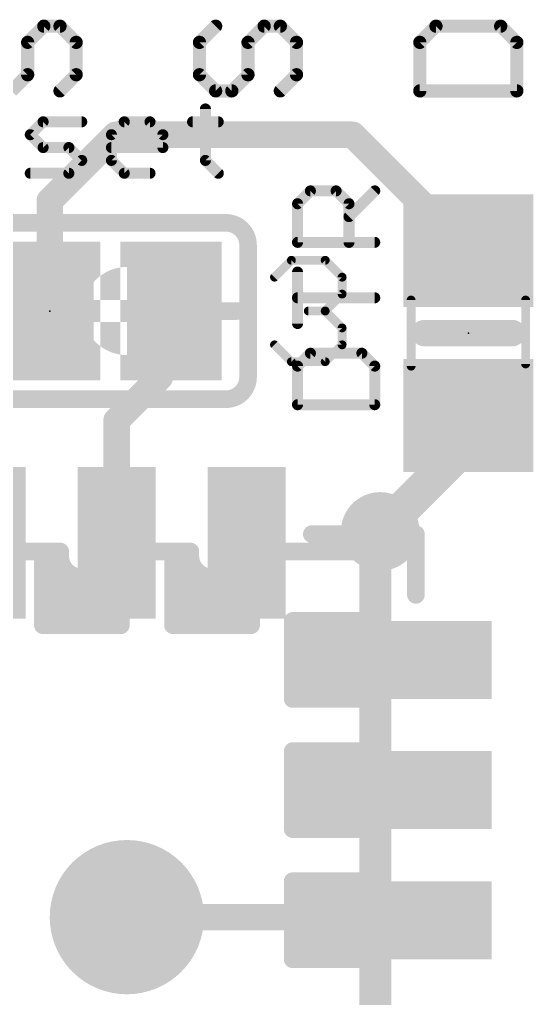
# Model space of a CAD drawing. Extents: x -6.7 to 68.6, y -6.2 to 53.6.
# Drawn here: x 23.53 to 29.45, y 28.53 to 39.81 of the extents above; entities that cross this region are included whole.
import ezdxf

# ---------------------------------------------------------------- set-up
doc = ezdxf.new("R2010")
doc.units = 0
for name, color, linetype in [('1', 12, 'CONTINUOUS'), ('16', 132, 'CONTINUOUS'), ('17', 110, 'CONTINUOUS'), ('18', 110, 'CONTINUOUS'), ('21', 40, 'CONTINUOUS'), ('23', 40, 'CONTINUOUS'), ('51', 253, 'CONTINUOUS')]:
    doc.layers.add(name, color=color, linetype=linetype)

# ---------------------------------------------------------------- blocks, each defined once
blk = doc.blocks.new('RECT')
blk.add_solid([(-0.5, -0.5), (0.5, -0.5), (-0.5, 0.5), (0.5, 0.5)])
blk = doc.blocks.new('ROUNDP')
at = {"const_width": 0.5}
blk.add_lwpolyline([(0, -0.25, 1), (0, 0.25, 1), (0, -0.25)], format="xyb", dxfattribs=at)
blk = doc.blocks.new('ROUNDV')
at = {"const_width": 0.5}
blk.add_lwpolyline([(0, -0.25, 1), (0, 0.25, 1), (0, -0.25)], format="xyb", dxfattribs=at)

msp = doc.modelspace()

# ---------------------------------------------------------------- linework, layer by layer
at = {"layer": '1'}
for points, const_width in [([(23.876, 37.719), (24.638, 38.481)], 0.3048), ([(24.638, 38.481), (27.366, 38.481)], 0.3048), ([(27.366, 38.481), (28.702, 37.145)], 0.3048), ([(23.876, 36.449), (23.876, 37.719)], 0.3048), ([(23.876, 36.449), (25.4, 36.449)], 0.254), ([(25.146, 36.322), (25.273, 36.449)], 0.3048), ([(25.4, 36.449), (25.527, 36.322)], 0.254), ([(25.146, 35.687), (25.146, 36.322)], 0.3048), ([(24.647, 35.188), (25.146, 35.687)], 0.3048), ([(28.702, 35.245), (28.702, 34.925)], 0.4064), ([(24.647, 33.778), (24.647, 35.188)], 0.3048), ([(28.702, 34.925), (27.686, 33.909)], 0.4064), ([(28.26, 29.591), (28.097, 29.428)], 0.3048), ([(28.702, 29.591), (28.26, 29.591)], 0.3048), ([(28.575, 29.464), (28.702, 29.591)], 0.3048), ([(24.765, 29.464), (28.575, 29.464)], 0.3048)]:
    msp.add_lwpolyline(points, dxfattribs=dict(at, const_width=const_width))
for points, const_width in [([(24.638, 38.5572, 1), (24.638, 38.4048)], 0.1524), ([(24.6919, 38.4271, 1), (24.5841, 38.5349)], 0.1524), ([(27.4199, 38.5349, 1), (27.3121, 38.4271)], 0.1524), ([(27.366, 38.4048, 1), (27.366, 38.5572)], 0.1524), ([(23.9522, 37.719, 1), (23.7998, 37.719)], 0.1524), ([(23.8221, 37.7729, 1), (23.9299, 37.6651)], 0.1524), ([(28.6481, 37.0911, 1), (28.7559, 37.1989)], 0.1524), ([(23.876, 36.5125, 1), (23.876, 36.3855)], 0.127), ([(25.3269, 36.3951, 1), (25.2191, 36.5029)], 0.1524), ([(25.4449, 36.4939, 1), (25.3551, 36.4041)], 0.127), ([(25.4, 36.3855, 1), (25.4, 36.5125)], 0.127), ([(23.7998, 36.449, 1), (23.9522, 36.449)], 0.1524), ([(25.2222, 36.322, 1), (25.0698, 36.322)], 0.1524), ([(25.0921, 36.3759, 1), (25.1999, 36.2681)], 0.1524), ([(25.4821, 36.2771, 1), (25.5719, 36.3669)], 0.127), ([(25.0698, 35.687, 1), (25.2222, 35.687)], 0.1524), ([(25.1999, 35.6331, 1), (25.0921, 35.7409)], 0.1524), ([(28.8036, 35.245, 1), (28.6004, 35.245)], 0.2032), ([(24.7232, 35.188, 1), (24.5708, 35.188)], 0.1524), ([(24.5931, 35.2419, 1), (24.7009, 35.1341)], 0.1524), ([(28.7738, 34.8532, 1), (28.6302, 34.9968)], 0.2032), ([(28.6004, 34.925, 1), (28.8036, 34.925)], 0.2032), ([(27.6142, 33.9808, 1), (27.7578, 33.8372)], 0.2032), ([(24.5708, 33.778, 1), (24.7232, 33.778)], 0.1524), ([(28.26, 29.6672, 1), (28.26, 29.5148)], 0.1524), ([(28.3139, 29.5371, 1), (28.2061, 29.6449)], 0.1524), ([(28.7559, 29.5371, 1), (28.6481, 29.6449)], 0.1524), ([(28.702, 29.5148, 1), (28.702, 29.6672)], 0.1524), ([(24.765, 29.5402, 1), (24.765, 29.3878)], 0.1524), ([(28.0431, 29.4819, 1), (28.1509, 29.3741)], 0.1524), ([(28.5211, 29.5179, 1), (28.6289, 29.4101)], 0.1524), ([(28.575, 29.3878, 1), (28.575, 29.5402)], 0.1524)]:
    msp.add_lwpolyline(points, format="xyb", dxfattribs=dict(at, const_width=const_width))
at = {"layer": '16', "const_width": 0.254}
msp.add_lwpolyline([(27.686, 33.909), (27.686, 13.462)], dxfattribs=at)
at = {"layer": '16', "const_width": 0.127}
msp.add_lwpolyline([(27.7495, 33.909, 1), (27.6225, 33.909)], format="xyb", dxfattribs=at)
at = {"layer": '21'}
for points, const_width in [([(23.6215, 39.5453), (23.808, 39.7317)], 0.1524), ([(23.808, 39.7317), (23.9944, 39.7317)], 0.1524), ([(23.9944, 39.7317), (24.1808, 39.5453)], 0.1524), ([(25.7887, 39.7317), (25.6022, 39.5453)], 0.1524), ([(26.1615, 39.5453), (26.348, 39.7317)], 0.1524), ([(26.348, 39.7317), (26.5344, 39.7317)], 0.1524), ([(26.5344, 39.7317), (26.7208, 39.5453)], 0.1524), ([(28.3287, 39.7317), (28.1422, 39.5453)], 0.1524), ([(29.0744, 39.7317), (28.3287, 39.7317)], 0.1524), ([(29.2608, 39.5453), (29.0744, 39.7317)], 0.1524), ([(23.6215, 39.1724), (23.6215, 39.5453)], 0.1524), ([(24.1808, 39.5453), (24.1808, 39.1724)], 0.1524), ([(25.6022, 39.5453), (25.6022, 39.1724)], 0.1524), ([(26.1615, 39.1724), (26.1615, 39.5453)], 0.1524), ([(26.7208, 39.5453), (26.7208, 39.1724)], 0.1524), ([(28.1422, 39.5453), (28.1422, 38.986)], 0.1524), ([(29.2608, 38.986), (29.2608, 39.5453)], 0.1524), ([(23.4351, 38.986), (23.6215, 39.1724)], 0.1524), ([(24.1808, 39.1724), (23.9944, 38.986)], 0.1524), ([(25.6022, 39.1724), (25.7887, 38.986)], 0.1524), ([(25.9751, 38.986), (26.1615, 39.1724)], 0.1524), ([(26.7208, 39.1724), (26.5344, 38.986)], 0.1524), ([(25.7887, 38.986), (25.9751, 38.986)], 0.1524), ([(28.1422, 38.986), (29.2608, 38.986)], 0.1524), ([(25.6709, 38.778), (25.6709, 38.1848)], 0.127), ([(23.6515, 38.4814), (23.7998, 38.6297)], 0.127), ([(23.7998, 38.6297), (24.2447, 38.6297)], 0.127), ([(24.5871, 38.4814), (24.7353, 38.6297)], 0.127), ([(24.7353, 38.6297), (25.0319, 38.6297)], 0.127), ([(25.0319, 38.6297), (25.1802, 38.4814)], 0.127), ([(25.5226, 38.6297), (25.8192, 38.6297)], 0.127), ([(23.7998, 38.3331), (23.6515, 38.4814)], 0.127), ([(24.5871, 38.1848), (24.5871, 38.4814)], 0.127), ([(25.1802, 38.4814), (25.1802, 38.3331)], 0.127), ([(24.0964, 38.3331), (23.7998, 38.3331)], 0.127), ([(24.2447, 38.1848), (24.0964, 38.3331)], 0.127), ([(25.1802, 38.3331), (24.5871, 38.3331)], 0.127), ([(24.0964, 38.0365), (24.2447, 38.1848)], 0.127), ([(24.7353, 38.0365), (24.5871, 38.1848)], 0.127), ([(25.6709, 38.1848), (25.8192, 38.0365)], 0.127), ([(23.6515, 38.0365), (24.0964, 38.0365)], 0.127), ([(25.0319, 38.0365), (24.7353, 38.0365)], 0.127), ([(26.7327, 37.6854), (26.881, 37.8337)], 0.127), ([(26.881, 37.8337), (27.1776, 37.8337)], 0.127), ([(27.1776, 37.8337), (27.3259, 37.6854)], 0.127), ([(27.3259, 37.5371), (27.6225, 37.8337)], 0.127), ([(26.7327, 37.2405), (26.7327, 37.6854)], 0.127), ([(27.3259, 37.6854), (27.3259, 37.2405)], 0.127), ([(21.844, 37.465), (25.908, 37.465)], 0.2032), ([(26.162, 35.687), (26.162, 37.211)], 0.2032), ([(27.6225, 37.2405), (26.7327, 37.2405)], 0.127), ([(26.7327, 36.305), (26.7327, 36.8982)], 0.127), ([(27.6225, 36.6016), (26.7327, 36.6016)], 0.127), ([(28.194, 36.195), (29.21, 36.195)], 0.3048), ([(26.881, 35.9627), (26.7327, 35.8144)], 0.127), ([(27.4742, 35.9627), (26.881, 35.9627)], 0.127), ([(27.6225, 35.8144), (27.4742, 35.9627)], 0.127), ([(26.7327, 35.8144), (26.7327, 35.3695)], 0.127), ([(27.6225, 35.3695), (27.6225, 35.8144)], 0.127), ([(25.908, 35.433), (21.844, 35.433)], 0.2032), ([(26.7327, 35.3695), (27.6225, 35.3695)], 0.127), ([(26.897, 33.878), (28.097, 33.878)], 0.2032), ([(28.097, 33.878), (28.097, 33.178)], 0.2032)]:
    msp.add_lwpolyline(points, dxfattribs=dict(at, const_width=const_width))
for points, const_width in [([(23.808, 39.7698, 1), (23.808, 39.6936)], 0.0762), ([(23.8349, 39.7048, 1), (23.781, 39.7586)], 0.0762), ([(24.0213, 39.7586, 1), (23.9674, 39.7048)], 0.0762), ([(23.9944, 39.6936, 1), (23.9944, 39.7698)], 0.0762), ([(25.8156, 39.7048, 1), (25.7617, 39.7586)], 0.0762), ([(26.348, 39.7698, 1), (26.348, 39.6936)], 0.0762), ([(26.3749, 39.7048, 1), (26.321, 39.7586)], 0.0762), ([(26.5613, 39.7586, 1), (26.5074, 39.7048)], 0.0762), ([(26.5344, 39.6936, 1), (26.5344, 39.7698)], 0.0762), ([(28.3287, 39.7698, 1), (28.3287, 39.6936)], 0.0762), ([(28.3556, 39.7048, 1), (28.3017, 39.7586)], 0.0762), ([(29.1013, 39.7586, 1), (29.0474, 39.7048)], 0.0762), ([(29.0744, 39.6936, 1), (29.0744, 39.7698)], 0.0762), ([(23.6596, 39.5453, 1), (23.5834, 39.5453)], 0.0762), ([(23.5946, 39.5722, 1), (23.6485, 39.5183)], 0.0762), ([(24.2189, 39.5453, 1), (24.1427, 39.5453)], 0.0762), ([(24.1539, 39.5183, 1), (24.2077, 39.5722)], 0.0762), ([(25.6403, 39.5453, 1), (25.5641, 39.5453)], 0.0762), ([(25.5753, 39.5722, 1), (25.6292, 39.5183)], 0.0762), ([(26.1996, 39.5453, 1), (26.1234, 39.5453)], 0.0762), ([(26.1346, 39.5722, 1), (26.1885, 39.5183)], 0.0762), ([(26.7589, 39.5453, 1), (26.6827, 39.5453)], 0.0762), ([(26.6939, 39.5183, 1), (26.7477, 39.5722)], 0.0762), ([(28.1803, 39.5453, 1), (28.1041, 39.5453)], 0.0762), ([(28.1153, 39.5722, 1), (28.1692, 39.5183)], 0.0762), ([(29.2989, 39.5453, 1), (29.2227, 39.5453)], 0.0762), ([(29.2339, 39.5183, 1), (29.2877, 39.5722)], 0.0762), ([(23.5834, 39.1724, 1), (23.6596, 39.1724)], 0.0762), ([(23.6485, 39.1455, 1), (23.5946, 39.1994)], 0.0762), ([(24.1427, 39.1724, 1), (24.2189, 39.1724)], 0.0762), ([(24.2077, 39.1455, 1), (24.1539, 39.1994)], 0.0762), ([(25.6292, 39.1994, 1), (25.5753, 39.1455)], 0.0762), ([(25.5641, 39.1724, 1), (25.6403, 39.1724)], 0.0762), ([(26.1234, 39.1724, 1), (26.1996, 39.1724)], 0.0762), ([(26.1885, 39.1455, 1), (26.1346, 39.1994)], 0.0762), ([(26.6827, 39.1724, 1), (26.7589, 39.1724)], 0.0762), ([(26.7477, 39.1455, 1), (26.6939, 39.1994)], 0.0762), ([(23.9674, 39.0129, 1), (24.0213, 38.9591)], 0.0762), ([(25.7887, 39.0241, 1), (25.7887, 38.9479)], 0.0762), ([(25.7617, 38.9591, 1), (25.8156, 39.0129)], 0.0762), ([(25.9482, 39.0129, 1), (26.002, 38.9591)], 0.0762), ([(25.9751, 38.9479, 1), (25.9751, 39.0241)], 0.0762), ([(26.5074, 39.0129, 1), (26.5613, 38.9591)], 0.0762), ([(28.1422, 39.0241, 1), (28.1422, 38.9479)], 0.0762), ([(29.2608, 38.9479, 1), (29.2608, 39.0241)], 0.0762), ([(28.1041, 38.986, 1), (28.1803, 38.986)], 0.0762), ([(29.2227, 38.986, 1), (29.2989, 38.986)], 0.0762), ([(25.7026, 38.778, 1), (25.6391, 38.778)], 0.0635), ([(23.7998, 38.6614, 1), (23.7998, 38.5979)], 0.0635), ([(23.8223, 38.6072, 1), (23.7774, 38.6521)], 0.0635), ([(24.2447, 38.5979, 1), (24.2447, 38.6614)], 0.0635), ([(24.7353, 38.6614, 1), (24.7353, 38.5979)], 0.0635), ([(24.7578, 38.6072, 1), (24.7129, 38.6521)], 0.0635), ([(25.0544, 38.6521, 1), (25.0095, 38.6072)], 0.0635), ([(25.0319, 38.5979, 1), (25.0319, 38.6614)], 0.0635), ([(25.5226, 38.6614, 1), (25.5226, 38.5979)], 0.0635), ([(25.8192, 38.5979, 1), (25.8192, 38.6614)], 0.0635), ([(23.674, 38.5038, 1), (23.6291, 38.4589)], 0.0635), ([(23.6291, 38.5038, 1), (23.674, 38.4589)], 0.0635), ([(24.6188, 38.4814, 1), (24.5553, 38.4814)], 0.0635), ([(24.5646, 38.5038, 1), (24.6095, 38.4589)], 0.0635), ([(25.212, 38.4814, 1), (25.1485, 38.4814)], 0.0635), ([(25.1578, 38.4589, 1), (25.2027, 38.5038)], 0.0635), ([(23.7998, 38.3648, 1), (23.7998, 38.3013)], 0.0635), ([(23.7774, 38.3106, 1), (23.8223, 38.3555)], 0.0635), ([(24.1189, 38.3555, 1), (24.074, 38.3106)], 0.0635), ([(24.0964, 38.3013, 1), (24.0964, 38.3648)], 0.0635), ([(24.5871, 38.3648, 1), (24.5871, 38.3013)], 0.0635), ([(25.1485, 38.3331, 1), (25.212, 38.3331)], 0.0635), ([(25.1802, 38.3013, 1), (25.1802, 38.3648)], 0.0635), ([(24.2672, 38.1623, 1), (24.2223, 38.2072)], 0.0635), ([(24.6095, 38.2072, 1), (24.5646, 38.1623)], 0.0635), ([(25.6933, 38.2072, 1), (25.6484, 38.1623)], 0.0635), ([(24.2223, 38.1623, 1), (24.2672, 38.2072)], 0.0635), ([(24.5553, 38.1848, 1), (24.6188, 38.1848)], 0.0635), ([(25.6391, 38.1848, 1), (25.7026, 38.1848)], 0.0635), ([(23.6515, 38.0683, 1), (23.6515, 38.0048)], 0.0635), ([(24.074, 38.059, 1), (24.1189, 38.014)], 0.0635), ([(24.0964, 38.0048, 1), (24.0964, 38.0683)], 0.0635), ([(24.7353, 38.0683, 1), (24.7353, 38.0048)], 0.0635), ([(24.7129, 38.014, 1), (24.7578, 38.059)], 0.0635), ([(25.0319, 38.0048, 1), (25.0319, 38.0683)], 0.0635), ([(25.7967, 38.014, 1), (25.8416, 38.059)], 0.0635), ([(26.881, 37.8655, 1), (26.881, 37.802)], 0.0635), ([(26.9035, 37.8113, 1), (26.8586, 37.8562)], 0.0635), ([(27.2001, 37.8562, 1), (27.1552, 37.8113)], 0.0635), ([(27.1776, 37.802, 1), (27.1776, 37.8655)], 0.0635), ([(27.645, 37.8113, 1), (27.6, 37.8562)], 0.0635), ([(26.7645, 37.6854, 1), (26.701, 37.6854)], 0.0635), ([(26.7103, 37.7079, 1), (26.7552, 37.663)], 0.0635), ([(27.3577, 37.6854, 1), (27.2942, 37.6854)], 0.0635), ([(27.3035, 37.663, 1), (27.3484, 37.7079)], 0.0635), ([(26.162, 37.211, 0.4142), (25.908, 37.465)], 0.2032), ([(25.908, 37.5158, 1), (25.908, 37.4142)], 0.1016), ([(25.908, 37.4142, 1), (25.908, 37.5158)], 0.1016), ([(27.3035, 37.5596, 1), (27.3484, 37.5147)], 0.0635), ([(26.2128, 37.211, 1), (26.1112, 37.211)], 0.1016), ([(26.1112, 37.211, 1), (26.2128, 37.211)], 0.1016), ([(26.7327, 37.2723, 1), (26.7327, 37.2088)], 0.0635), ([(26.701, 37.2405, 1), (26.7645, 37.2405)], 0.0635), ([(27.2942, 37.2405, 1), (27.3577, 37.2405)], 0.0635), ([(27.6225, 37.2088, 1), (27.6225, 37.2723)], 0.0635), ([(26.7645, 36.8982, 1), (26.701, 36.8982)], 0.0635), ([(26.7327, 36.6334, 1), (26.7327, 36.5699)], 0.0635), ([(27.6225, 36.5699, 1), (27.6225, 36.6334)], 0.0635), ([(26.701, 36.305, 1), (26.7645, 36.305)], 0.0635), ([(28.194, 36.2712, 1), (28.194, 36.1188)], 0.1524), ([(29.21, 36.1188, 1), (29.21, 36.2712)], 0.1524), ([(26.881, 35.9944, 1), (26.881, 35.9309)], 0.0635), ([(26.9035, 35.9402, 1), (26.8586, 35.9851)], 0.0635), ([(27.4967, 35.9851, 1), (27.4518, 35.9402)], 0.0635), ([(27.4742, 35.9309, 1), (27.4742, 35.9944)], 0.0635), ([(26.7645, 35.8144, 1), (26.701, 35.8144)], 0.0635), ([(27.6543, 35.8144, 1), (27.5908, 35.8144)], 0.0635), ([(25.908, 35.433, 0.4142), (26.162, 35.687)], 0.2032), ([(26.2128, 35.687, 1), (26.1112, 35.687)], 0.1016), ([(26.7103, 35.8368, 1), (26.7552, 35.7919)], 0.0635), ([(27.6, 35.7919, 1), (27.645, 35.8368)], 0.0635), ([(26.1112, 35.687, 1), (26.2128, 35.687)], 0.1016), ([(25.908, 35.4838, 1), (25.908, 35.3822)], 0.1016), ([(25.908, 35.3822, 1), (25.908, 35.4838)], 0.1016), ([(26.7327, 35.4013, 1), (26.7327, 35.3377)], 0.0635), ([(27.6225, 35.3377, 1), (27.6225, 35.4013)], 0.0635), ([(26.701, 35.3695, 1), (26.7645, 35.3695)], 0.0635), ([(27.5908, 35.3695, 1), (27.6543, 35.3695)], 0.0635), ([(26.897, 33.9288, 1), (26.897, 33.8272)], 0.1016), ([(28.1478, 33.878, 1), (28.0462, 33.878)], 0.1016), ([(28.097, 33.8272, 1), (28.097, 33.9288)], 0.1016), ([(28.0462, 33.178, 1), (28.1478, 33.178)], 0.1016)]:
    msp.add_lwpolyline(points, format="xyb", dxfattribs=dict(at, const_width=const_width))
at = {"layer": '23'}
for p in [(23.876, 36.449), (28.702, 36.195)]:
    msp.add_point(p, dxfattribs=at)
at = {"layer": '51'}
for points, const_width in [([(22.987, 36.576, 1), (22.987, 36.322)], 1.27), ([(24.765, 36.322, 1), (24.765, 36.576)], 1.27), ([(26.6617, 37.0596, 1), (26.6617, 37.0088)], 0.0508), ([(26.6797, 37.0162, 1), (26.6437, 37.0522)], 0.0508), ([(27.0695, 37.0522, 1), (27.0335, 37.0162)], 0.0508), ([(27.0515, 37.0088, 1), (27.0515, 37.0596)], 0.0508), ([(27.2718, 36.8393, 1), (27.221, 36.8393)], 0.0508), ([(26.4488, 36.8573, 1), (26.4848, 36.8213)], 0.0508), ([(27.2284, 36.8213, 1), (27.2644, 36.8573)], 0.0508), ([(27.221, 36.6444, 1), (27.2718, 36.6444)], 0.0508), ([(27.2644, 36.6264, 1), (27.2284, 36.6624)], 0.0508), ([(25.527, 36.4998, 1), (25.527, 36.3982)], 0.1016), ([(26.035, 36.3982, 1), (26.035, 36.4998)], 0.1016), ([(28.0674, 36.576, 1), (28.0166, 36.576)], 0.0508), ([(29.3874, 36.576, 1), (29.3366, 36.576)], 0.0508), ([(26.8566, 36.4749, 1), (26.8566, 36.4241)], 0.0508), ([(27.0695, 36.4675, 1), (27.0335, 36.4315)], 0.0508), ([(27.0335, 36.4675, 1), (27.0695, 36.4315)], 0.0508), ([(27.0515, 36.4241, 1), (27.0515, 36.4749)], 0.0508), ([(27.2718, 36.2546, 1), (27.221, 36.2546)], 0.0508), ([(27.2284, 36.2366, 1), (27.2644, 36.2726)], 0.0508), ([(26.4848, 36.0777, 1), (26.4488, 36.0417)], 0.0508), ([(27.2644, 36.0417, 1), (27.2284, 36.0777)], 0.0508), ([(27.221, 36.0597, 1), (27.2718, 36.0597)], 0.0508), ([(26.6617, 35.8902, 1), (26.6617, 35.8394)], 0.0508), ([(26.6437, 35.8468, 1), (26.6797, 35.8828)], 0.0508), ([(27.0335, 35.8828, 1), (27.0695, 35.8468)], 0.0508), ([(27.0515, 35.8394, 1), (27.0515, 35.8902)], 0.0508), ([(28.0166, 35.814, 1), (28.0674, 35.814)], 0.0508), ([(29.3366, 35.839, 1), (29.3874, 35.839)], 0.0508), ([(23.8478, 33.628, 1), (23.7462, 33.628)], 0.1016), ([(23.797, 33.6788, 1), (23.797, 33.5772)], 0.1016), ([(23.997, 33.628, 0.4142), (24.247, 33.378)], 0.2032), ([(24.0478, 33.628, 1), (23.9462, 33.628)], 0.1016), ([(23.997, 33.6272, 1), (23.997, 33.7288)], 0.1016), ([(23.997, 33.5772, 1), (23.997, 33.6788)], 0.1016), ([(24.247, 33.378, 0.4142), (24.497, 33.628)], 0.2032), ([(24.497, 33.7288, 1), (24.497, 33.6272)], 0.1016), ([(24.5478, 33.628, 1), (24.4462, 33.628)], 0.1016), ([(24.497, 33.6788, 1), (24.497, 33.5772)], 0.1016), ([(24.7478, 33.628, 1), (24.6462, 33.628)], 0.1016), ([(24.697, 33.5772, 1), (24.697, 33.6788)], 0.1016), ([(25.3478, 33.628, 1), (25.2462, 33.628)], 0.1016), ([(25.297, 33.6788, 1), (25.297, 33.5772)], 0.1016), ([(25.497, 33.628, 0.4142), (25.747, 33.378)], 0.2032), ([(25.5478, 33.628, 1), (25.4462, 33.628)], 0.1016), ([(25.497, 33.6272, 1), (25.497, 33.7288)], 0.1016), ([(25.497, 33.5772, 1), (25.497, 33.6788)], 0.1016), ([(25.747, 33.378, 0.4142), (25.997, 33.628)], 0.2032), ([(25.997, 33.7288, 1), (25.997, 33.6272)], 0.1016), ([(26.0478, 33.628, 1), (25.9462, 33.628)], 0.1016), ([(25.997, 33.6788, 1), (25.997, 33.5772)], 0.1016), ([(26.2478, 33.628, 1), (26.1462, 33.628)], 0.1016), ([(26.197, 33.5772, 1), (26.197, 33.6788)], 0.1016), ([(27.5978, 33.678, 1), (27.4962, 33.678)], 0.1016), ([(27.547, 33.6272, 1), (27.547, 33.7288)], 0.1016), ([(24.247, 33.4288, 1), (24.247, 33.3272)], 0.1016), ([(24.247, 33.3272, 1), (24.247, 33.4288)], 0.1016), ([(25.747, 33.4288, 1), (25.747, 33.3272)], 0.1016), ([(25.747, 33.3272, 1), (25.747, 33.4288)], 0.1016), ([(26.677, 32.9288, 1), (26.677, 32.8272)], 0.1016), ([(26.7278, 32.878, 1), (26.6262, 32.878)], 0.1016), ([(27.5278, 32.878, 1), (27.4262, 32.878)], 0.1016), ([(27.477, 32.8272, 1), (27.477, 32.9288)], 0.1016), ([(23.797, 32.8788, 1), (23.797, 32.7772)], 0.1016), ([(23.7462, 32.828, 1), (23.8478, 32.828)], 0.1016), ([(24.6462, 32.828, 1), (24.7478, 32.828)], 0.1016), ([(24.697, 32.7772, 1), (24.697, 32.8788)], 0.1016), ([(25.297, 32.8788, 1), (25.297, 32.7772)], 0.1016), ([(25.2462, 32.828, 1), (25.3478, 32.828)], 0.1016), ([(26.1462, 32.828, 1), (26.2478, 32.828)], 0.1016), ([(26.197, 32.7772, 1), (26.197, 32.8788)], 0.1016), ([(27.477, 32.678, 0.4142), (27.227, 32.428)], 0.2032), ([(27.4262, 32.678, 1), (27.5278, 32.678)], 0.1016), ([(27.477, 32.6272, 1), (27.477, 32.7288)], 0.1016), ([(27.4962, 32.678, 1), (27.5978, 32.678)], 0.1016), ([(27.227, 32.428, 0.4142), (27.477, 32.178)], 0.2032), ([(27.2778, 32.428, 1), (27.1762, 32.428)], 0.1016), ([(27.1762, 32.428, 1), (27.2778, 32.428)], 0.1016), ([(27.5278, 32.178, 1), (27.4262, 32.178)], 0.1016), ([(27.477, 32.1272, 1), (27.477, 32.2288)], 0.1016), ([(27.5978, 32.178, 1), (27.4962, 32.178)], 0.1016), ([(26.677, 32.0288, 1), (26.677, 31.9272)], 0.1016), ([(27.477, 31.9272, 1), (27.477, 32.0288)], 0.1016), ([(26.6262, 31.978, 1), (26.7278, 31.978)], 0.1016), ([(27.4262, 31.978, 1), (27.5278, 31.978)], 0.1016), ([(26.677, 31.4288, 1), (26.677, 31.3272)], 0.1016), ([(26.7278, 31.378, 1), (26.6262, 31.378)], 0.1016), ([(27.5278, 31.378, 1), (27.4262, 31.378)], 0.1016), ([(27.477, 31.3272, 1), (27.477, 31.4288)], 0.1016), ([(27.477, 31.178, 0.4142), (27.227, 30.928)], 0.2032), ([(27.477, 31.1272, 1), (27.477, 31.2288)], 0.1016), ([(27.4262, 31.178, 1), (27.5278, 31.178)], 0.1016), ([(27.4962, 31.178, 1), (27.5978, 31.178)], 0.1016), ([(27.227, 30.928, 0.4142), (27.477, 30.678)], 0.2032), ([(27.2778, 30.928, 1), (27.1762, 30.928)], 0.1016), ([(27.1762, 30.928, 1), (27.2778, 30.928)], 0.1016), ([(27.5278, 30.678, 1), (27.4262, 30.678)], 0.1016), ([(27.477, 30.6272, 1), (27.477, 30.7288)], 0.1016), ([(27.5978, 30.678, 1), (27.4962, 30.678)], 0.1016), ([(26.677, 30.5288, 1), (26.677, 30.4272)], 0.1016), ([(27.477, 30.4272, 1), (27.477, 30.5288)], 0.1016), ([(26.6262, 30.478, 1), (26.7278, 30.478)], 0.1016), ([(27.4262, 30.478, 1), (27.5278, 30.478)], 0.1016), ([(26.677, 29.9288, 1), (26.677, 29.8272)], 0.1016), ([(26.7278, 29.878, 1), (26.6262, 29.878)], 0.1016), ([(27.5278, 29.878, 1), (27.4262, 29.878)], 0.1016), ([(27.477, 29.8272, 1), (27.477, 29.9288)], 0.1016), ([(27.477, 29.678, 0.4142), (27.227, 29.428)], 0.2032), ([(27.4262, 29.678, 1), (27.5278, 29.678)], 0.1016), ([(27.477, 29.6272, 1), (27.477, 29.7288)], 0.1016), ([(27.4962, 29.678, 1), (27.5978, 29.678)], 0.1016), ([(27.227, 29.428, 0.4142), (27.477, 29.178)], 0.2032), ([(27.2778, 29.428, 1), (27.1762, 29.428)], 0.1016), ([(27.1762, 29.428, 1), (27.2778, 29.428)], 0.1016), ([(27.5278, 29.178, 1), (27.4262, 29.178)], 0.1016), ([(27.477, 29.1272, 1), (27.477, 29.2288)], 0.1016), ([(27.5978, 29.178, 1), (27.4962, 29.178)], 0.1016), ([(26.677, 29.0288, 1), (26.677, 28.9272)], 0.1016), ([(26.6262, 28.978, 1), (26.7278, 28.978)], 0.1016), ([(27.4262, 28.978, 1), (27.5278, 28.978)], 0.1016), ([(27.477, 28.9272, 1), (27.477, 29.0288)], 0.1016)]:
    msp.add_lwpolyline(points, format="xyb", dxfattribs=dict(at, const_width=const_width))
for points, const_width in [([(26.4668, 36.8393), (26.6617, 37.0342)], 0.1016), ([(26.6617, 37.0342), (27.0515, 37.0342)], 0.1016), ([(27.0515, 37.0342), (27.2464, 36.8393)], 0.1016), ([(27.2464, 36.8393), (27.2464, 36.6444)], 0.1016), ([(27.2464, 36.6444), (27.0515, 36.4495)], 0.1016), ([(25.527, 36.449), (26.035, 36.449)], 0.2032), ([(28.042, 35.814), (28.042, 36.576)], 0.1016), ([(29.362, 35.839), (29.362, 36.576)], 0.1016), ([(27.0515, 36.4495), (26.8566, 36.4495)], 0.1016), ([(27.0515, 36.4495), (27.2464, 36.2546)], 0.1016), ([(27.2464, 36.2546), (27.2464, 36.0597)], 0.1016), ([(26.6617, 35.8648), (26.4668, 36.0597)], 0.1016), ([(27.2464, 36.0597), (27.0515, 35.8648)], 0.1016), ([(27.0515, 35.8648), (26.6617, 35.8648)], 0.1016), ([(22.997, 33.678), (23.997, 33.678)], 0.2032), ([(23.797, 32.828), (23.797, 33.628)], 0.2032), ([(23.797, 33.628), (23.997, 33.628)], 0.2032), ([(24.497, 33.678), (25.497, 33.678)], 0.2032), ([(24.497, 33.628), (24.697, 33.628)], 0.2032), ([(24.697, 33.628), (24.697, 32.828)], 0.2032), ([(25.297, 32.828), (25.297, 33.628)], 0.2032), ([(25.297, 33.628), (25.497, 33.628)], 0.2032), ([(25.997, 33.678), (27.547, 33.678)], 0.2032), ([(25.997, 33.628), (26.197, 33.628)], 0.2032), ([(26.197, 33.628), (26.197, 32.828)], 0.2032), ([(27.547, 33.678), (27.547, 32.678)], 0.2032), ([(27.477, 32.878), (26.677, 32.878)], 0.2032), ([(26.677, 32.878), (26.677, 31.978)], 0.2032), ([(27.477, 32.678), (27.477, 32.878)], 0.2032), ([(24.697, 32.828), (23.797, 32.828)], 0.2032), ([(26.197, 32.828), (25.297, 32.828)], 0.2032), ([(27.477, 31.978), (27.477, 32.178)], 0.2032), ([(27.547, 31.178), (27.547, 32.178)], 0.2032), ([(26.677, 31.978), (27.477, 31.978)], 0.2032), ([(27.477, 31.378), (26.677, 31.378)], 0.2032), ([(26.677, 31.378), (26.677, 30.478)], 0.2032), ([(27.477, 31.178), (27.477, 31.378)], 0.2032), ([(27.477, 30.478), (27.477, 30.678)], 0.2032), ([(27.547, 29.678), (27.547, 30.678)], 0.2032), ([(26.677, 30.478), (27.477, 30.478)], 0.2032), ([(27.477, 29.878), (26.677, 29.878)], 0.2032), ([(26.677, 29.878), (26.677, 28.978)], 0.2032), ([(27.477, 29.678), (27.477, 29.878)], 0.2032), ([(27.477, 28.978), (27.477, 29.178)], 0.2032), ([(27.547, 28.178), (27.547, 29.178)], 0.2032), ([(26.677, 28.978), (27.477, 28.978)], 0.2032)]:
    msp.add_lwpolyline(points, dxfattribs=dict(at, const_width=const_width))

# ---------------------------------------------------------------- block references
at = {"layer": '1'}
for p, xscale, yscale, rotation in [((28.702, 37.145), 1.3, 1.5, 90), ((28.702, 35.245), 1.3, 1.5, 90), ((23.147, 33.778), 1.75, 0.9, 270), ((24.647, 33.778), 1.75, 0.9, 270), ((26.147, 33.778), 1.75, 0.9, 270), ((28.097, 32.428), 1.75, 0.9, 180), ((28.097, 30.928), 1.75, 0.9, 180), ((28.097, 29.428), 1.75, 0.9, 180)]:
    msp.add_blockref('RECT', p, dxfattribs=dict(at, xscale=xscale, yscale=yscale, rotation=rotation))
at = {"layer": '1', "xscale": 1.1684, "yscale": 1.6002}
for p in [(23.876, 36.449), (25.273, 36.449)]:
    msp.add_blockref('RECT', p, dxfattribs=at)
at = {"layer": '17', "xscale": 1.778, "yscale": 1.778}
msp.add_blockref('ROUNDP', (24.765, 29.464), dxfattribs=at)
msp.add_blockref('ROUNDP', (24.765, 29.464), dxfattribs=at)
at = {"layer": '18', "xscale": 0.9064, "yscale": 0.9064}
msp.add_blockref('ROUNDV', (27.686, 33.909), dxfattribs=at)
msp.add_blockref('ROUNDV', (27.686, 33.909), dxfattribs=at)
at = {"layer": '51'}
for p, xscale, yscale, rotation in [((28.7009, 36.9257), 0.7501, 1.4501, 90), ((28.7009, 35.4779), 0.7501, 1.4501, 90), ((23.947, 33.203), 0.75, 0.2, 90), ((24.547, 33.228), 0.7, 0.2, 90), ((25.447, 33.203), 0.75, 0.2, 90), ((26.047, 33.228), 0.7, 0.2, 90), ((24.247, 33.153), 0.55, 0.5, 90), ((25.747, 33.153), 0.55, 0.5, 90), ((24.765, 29.464), 0.508, 0.508, 270)]:
    msp.add_blockref('RECT', p, dxfattribs=dict(at, xscale=xscale, yscale=yscale, rotation=rotation))
for p, xscale, yscale in [((23.876, 36.449), 1.016, 1.524), ((27.077, 32.728), 0.7, 0.2), ((27.002, 32.428), 0.55, 0.5), ((27.052, 32.128), 0.75, 0.2), ((27.077, 31.228), 0.7, 0.2), ((27.002, 30.928), 0.55, 0.5), ((27.052, 30.628), 0.75, 0.2), ((27.077, 29.728), 0.7, 0.2), ((27.002, 29.428), 0.55, 0.5), ((27.052, 29.128), 0.75, 0.2)]:
    msp.add_blockref('RECT', p, dxfattribs=dict(at, xscale=xscale, yscale=yscale))

doc.saveas('drawing.dxf')
